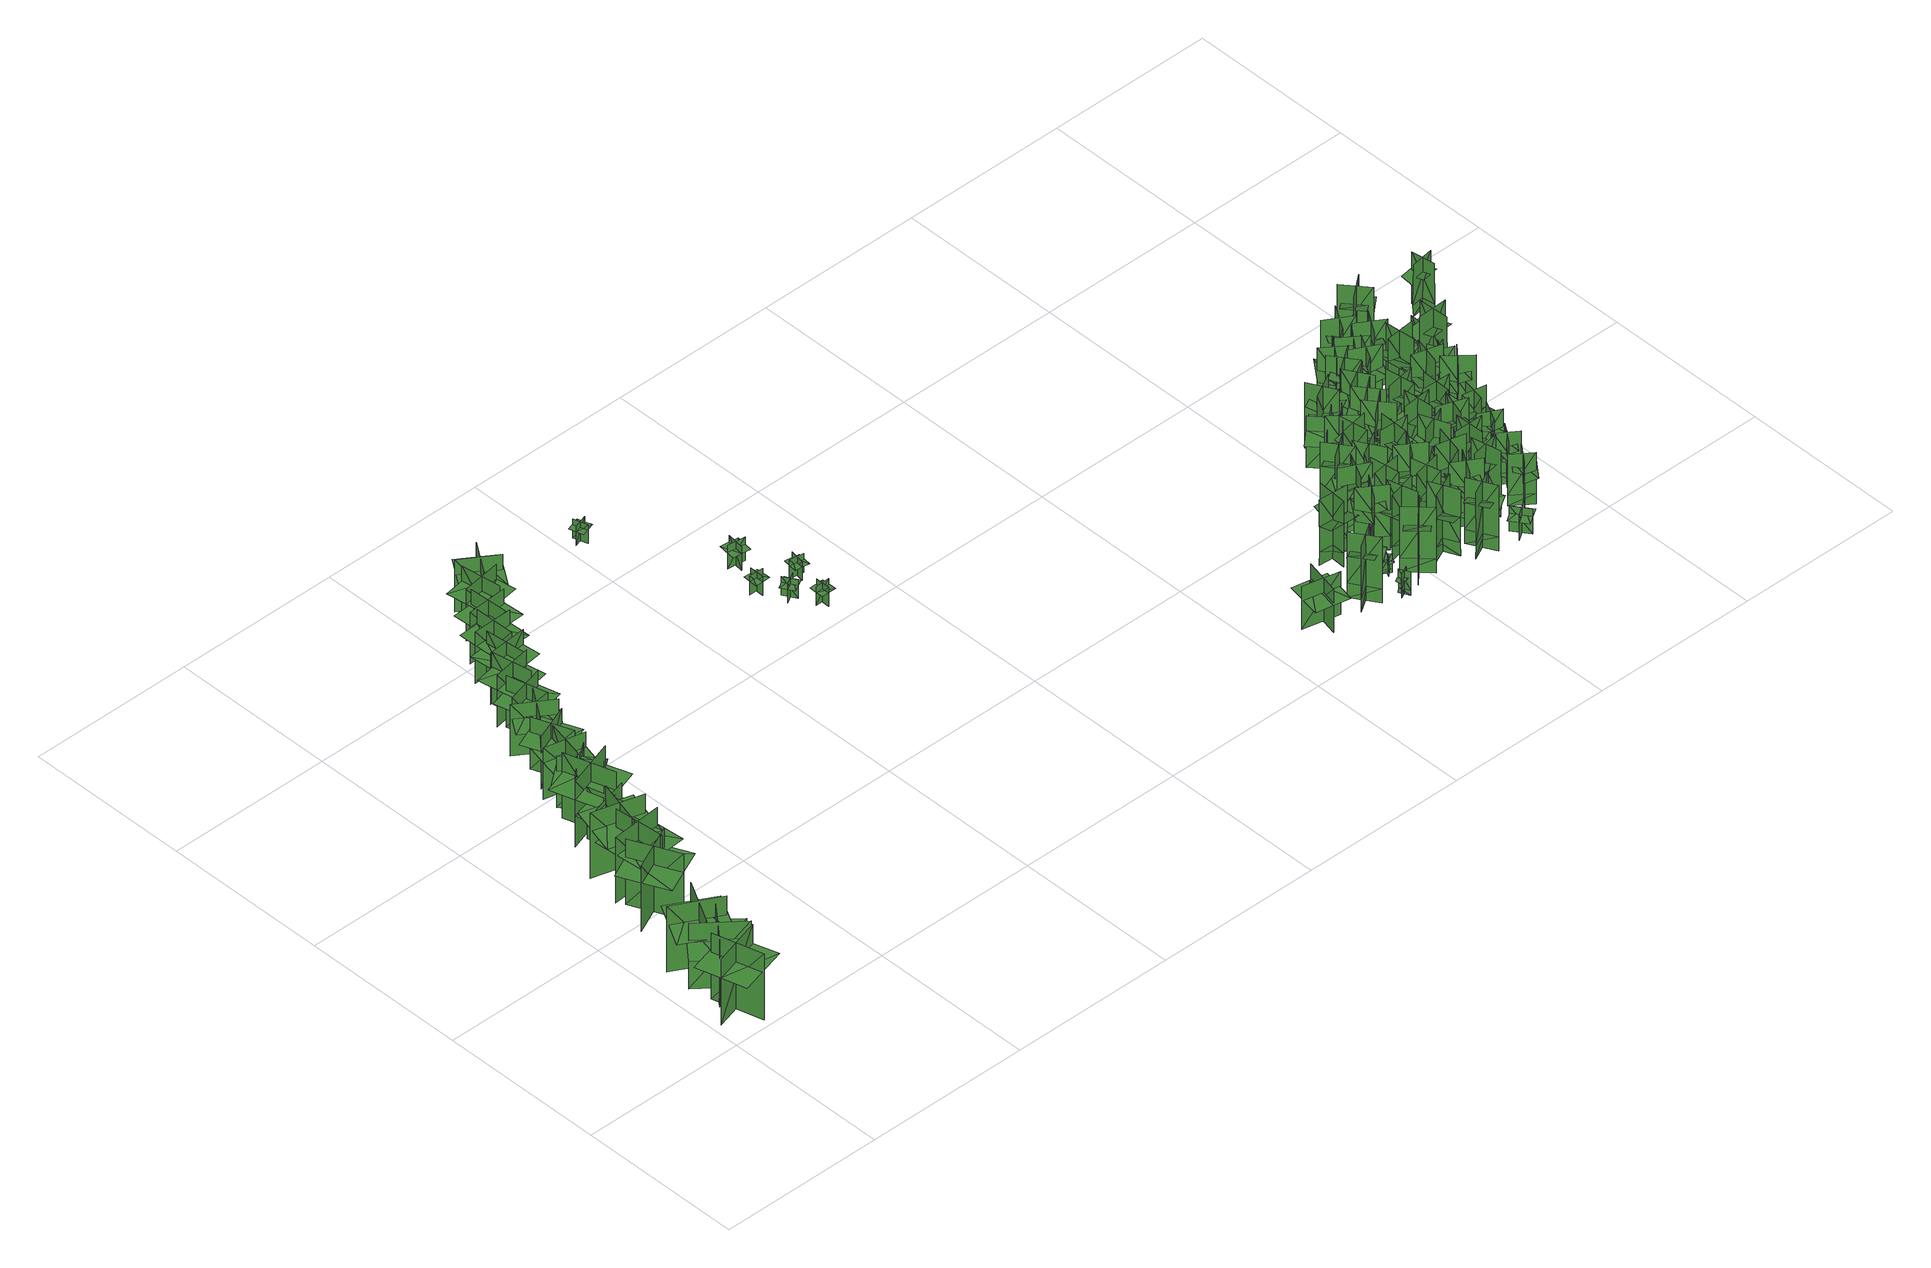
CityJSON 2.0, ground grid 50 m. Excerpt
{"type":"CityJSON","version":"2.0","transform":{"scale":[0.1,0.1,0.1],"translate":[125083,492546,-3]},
"CityObjects":{
"tree1":{"type":"SolitaryVegetationObject","geometry":[{"type":"MultiSurface","lod":"1","boundaries":[[[0,1,2]],[[0,2,3]],[[4,5,6]],[[4,6,7]],[[8,9,10]],[[8,10,11]],[[8,11,12]],[[8,12,13]]]}]},
"tree2":{"type":"SolitaryVegetationObject","geometry":[{"type":"MultiSurface","lod":"1","boundaries":[[[14,15,16]],[[14,16,17]],[[18,19,20]],[[18,20,21]],[[22,23,24]],[[22,24,25]],[[22,25,26]],[[22,26,27]]]}]},
"tree3":{"type":"SolitaryVegetationObject","geometry":[{"type":"MultiSurface","lod":"1","boundaries":[[[28,29,30]],[[28,30,31]],[[32,33,34]],[[32,34,35]],[[36,37,38]],[[36,38,39]],[[36,39,40]],[[36,40,41]]]}]},
"tree4":{"type":"SolitaryVegetationObject","geometry":[{"type":"MultiSurface","lod":"1","boundaries":[[[42,43,44]],[[42,44,45]],[[46,47,48]],[[46,48,49]],[[50,51,52]],[[50,52,53]],[[50,53,54]],[[50,54,55]]]}]},
"tree5":{"type":"SolitaryVegetationObject","geometry":[{"type":"MultiSurface","lod":"1","boundaries":[[[56,57,58]],[[56,58,59]],[[60,61,62]],[[60,62,63]],[[64,65,66]],[[64,66,67]],[[64,67,68]],[[64,68,69]]]}]},
"tree6":{"type":"SolitaryVegetationObject","geometry":[{"type":"MultiSurface","lod":"1","boundaries":[[[70,71,72]],[[70,72,73]],[[74,75,76]],[[74,76,77]],[[78,79,80]],[[78,80,81]],[[78,81,82]],[[78,82,83]]]}]},
"tree7":{"type":"SolitaryVegetationObject","geometry":[{"type":"MultiSurface","lod":"1","boundaries":[[[84,85,86]],[[84,86,87]],[[88,89,90]],[[88,90,91]],[[92,93,94]],[[92,94,95]],[[92,95,96]],[[92,96,97]]]}]},
"tree8":{"type":"SolitaryVegetationObject","geometry":[{"type":"MultiSurface","lod":"1","boundaries":[[[98,99,100]],[[98,100,101]],[[102,103,104]],[[102,104,105]],[[106,107,108]],[[106,108,109]],[[106,109,110]],[[106,110,111]]]}]},
"tree9":{"type":"SolitaryVegetationObject","geometry":[{"type":"MultiSurface","lod":"1","boundaries":[[[112,113,114]],[[112,114,115]],[[116,117,118]],[[116,118,119]],[[120,121,122]],[[120,122,123]],[[120,123,124]],[[120,124,125]]]}]},
"tree10":{"type":"SolitaryVegetationObject","geometry":[{"type":"MultiSurface","lod":"1","boundaries":[[[126,127,128]],[[126,128,129]],[[130,131,132]],[[130,132,133]],[[134,135,136]],[[134,136,137]],[[134,137,138]],[[134,138,139]]]}]},
"tree11":{"type":"SolitaryVegetationObject","geometry":[{"type":"MultiSurface","lod":"1","boundaries":[[[140,141,142]],[[140,142,143]],[[144,145,146]],[[144,146,147]],[[148,149,150]],[[148,150,151]],[[148,151,152]],[[148,152,153]]]}]},
"tree12":{"type":"SolitaryVegetationObject","geometry":[{"type":"MultiSurface","lod":"1","boundaries":[[[154,155,156]],[[154,156,157]],[[158,159,160]],[[158,160,161]],[[162,163,164]],[[162,164,165]],[[162,165,166]],[[162,166,167]]]}]},
"tree13":{"type":"SolitaryVegetationObject","geometry":[{"type":"MultiSurface","lod":"1","boundaries":[[[168,169,170]],[[168,170,171]],[[172,173,174]],[[172,174,175]],[[176,177,178]],[[176,178,179]],[[176,179,180]],[[176,180,181]]]}]},
"tree14":{"type":"SolitaryVegetationObject","geometry":[{"type":"MultiSurface","lod":"1","boundaries":[[[182,183,184]],[[182,184,185]],[[186,187,188]],[[186,188,189]],[[190,191,192]],[[190,192,193]],[[190,193,194]],[[190,194,195]]]}]},
"tree15":{"type":"SolitaryVegetationObject","geometry":[{"type":"MultiSurface","lod":"1","boundaries":[[[196,197,198]],[[196,198,199]],[[200,201,202]],[[200,202,203]],[[204,205,206]],[[204,206,207]],[[204,207,208]],[[204,208,209]]]}]},
"tree16":{"type":"SolitaryVegetationObject","geometry":[{"type":"MultiSurface","lod":"1","boundaries":[[[210,211,212]],[[210,212,213]],[[214,215,216]],[[214,216,217]],[[218,219,220]],[[218,220,221]],[[218,221,222]],[[218,222,223]]]}]},
"tree17":{"type":"SolitaryVegetationObject","geometry":[{"type":"MultiSurface","lod":"1","boundaries":[[[224,225,226]],[[224,226,227]],[[228,229,230]],[[228,230,231]],[[232,233,234]],[[232,234,235]],[[232,235,236]],[[232,236,237]]]}]},
"tree18":{"type":"SolitaryVegetationObject","geometry":[{"type":"MultiSurface","lod":"1","boundaries":[[[238,239,240]],[[238,240,241]],[[242,243,244]],[[242,244,245]],[[246,247,248]],[[246,248,249]],[[246,249,250]],[[246,250,251]]]}]},
"tree19":{"type":"SolitaryVegetationObject","geometry":[{"type":"MultiSurface","lod":"1","boundaries":[[[252,253,254]],[[252,254,255]],[[256,257,258]],[[256,258,259]],[[260,261,262]],[[260,262,263]],[[260,263,264]],[[260,264,265]]]}]},
"tree20":{"type":"SolitaryVegetationObject","geometry":[{"type":"MultiSurface","lod":"1","boundaries":[[[266,267,268]],[[266,268,269]],[[270,271,272]],[[270,272,273]],[[274,275,276]],[[274,276,277]],[[274,277,278]],[[274,278,279]]]}]},
"tree21":{"type":"SolitaryVegetationObject","geometry":[{"type":"MultiSurface","lod":"1","boundaries":[[[280,281,282]],[[280,282,283]],[[284,285,286]],[[284,286,287]],[[288,289,290]],[[288,290,291]],[[288,291,292]],[[288,292,293]]]}]},
"tree22":{"type":"SolitaryVegetationObject","geometry":[{"type":"MultiSurface","lod":"1","boundaries":[[[294,295,296]],[[294,296,297]],[[298,299,300]],[[298,300,301]],[[302,303,304]],[[302,304,305]],[[302,305,306]],[[302,306,307]]]}]},
"tree23":{"type":"SolitaryVegetationObject","geometry":[{"type":"MultiSurface","lod":"1","boundaries":[[[308,309,310]],[[308,310,311]],[[312,313,314]],[[312,314,315]],[[316,317,318]],[[316,318,319]],[[316,319,320]],[[316,320,321]]]}]},
"tree24":{"type":"SolitaryVegetationObject","geometry":[{"type":"MultiSurface","lod":"1","boundaries":[[[322,323,324]],[[322,324,325]],[[326,327,328]],[[326,328,329]],[[330,331,332]],[[330,332,333]],[[330,333,334]],[[330,334,335]]]}]},
"tree25":{"type":"SolitaryVegetationObject","geometry":[{"type":"MultiSurface","lod":"1","boundaries":[[[336,337,338]],[[336,338,339]],[[340,341,342]],[[340,342,343]],[[344,345,346]],[[344,346,347]],[[344,347,348]],[[344,348,349]]]}]},
"tree26":{"type":"SolitaryVegetationObject","geometry":[{"type":"MultiSurface","lod":"1","boundaries":[[[350,351,352]],[[350,352,353]],[[354,355,356]],[[354,356,357]],[[358,359,360]],[[358,360,361]],[[358,361,362]],[[358,362,363]]]}]},
"tree27":{"type":"SolitaryVegetationObject","geometry":[{"type":"MultiSurface","lod":"1","boundaries":[[[364,365,366]],[[364,366,367]],[[368,369,370]],[[368,370,371]],[[372,373,369]],[[372,369,368]],[[374,375,365]],[[374,365,364]],[[376,377,378]],[[376,378,379]],[[380,381,382]],[[380,382,383]]]}]},
"tree28":{"type":"SolitaryVegetationObject","geometry":[{"type":"MultiSurface","lod":"1","boundaries":[[[384,385,386]],[[384,386,387]],[[388,389,390]],[[388,390,391]],[[392,393,389]],[[392,389,388]],[[394,395,385]],[[394,385,384]],[[396,397,398]],[[396,398,399]],[[400,401,402]],[[400,402,403]]]}]},
"tree29":{"type":"SolitaryVegetationObject","geometry":[{"type":"MultiSurface","lod":"1","boundaries":[[[404,405,406]],[[404,406,407]],[[408,409,410]],[[408,410,411]],[[412,413,409]],[[412,409,408]],[[414,415,405]],[[414,405,404]],[[416,417,418]],[[416,418,419]],[[420,421,422]],[[420,422,423]]]}]},
"tree30":{"type":"SolitaryVegetationObject","geometry":[{"type":"MultiSurface","lod":"1","boundaries":[[[424,425,426]],[[424,426,427]],[[428,429,430]],[[428,430,431]],[[432,433,429]],[[432,429,428]],[[434,435,425]],[[434,425,424]],[[436,437,438]],[[436,438,439]],[[440,441,442]],[[440,442,443]]]}]},
"tree31":{"type":"SolitaryVegetationObject","geometry":[{"type":"MultiSurface","lod":"1","boundaries":[[[444,445,446]],[[444,446,447]],[[448,449,450]],[[448,450,451]],[[452,453,449]],[[452,449,448]],[[454,455,445]],[[454,445,444]],[[456,457,458]],[[456,458,459]],[[460,461,462]],[[460,462,463]]]}]},
"tree32":{"type":"SolitaryVegetationObject","geometry":[{"type":"MultiSurface","lod":"1","boundaries":[[[464,465,466]],[[464,466,467]],[[468,469,470]],[[468,470,471]],[[472,473,469]],[[472,469,468]],[[474,475,465]],[[474,465,464]],[[476,477,478]],[[476,478,479]],[[480,481,482]],[[480,482,483]]]}]},
"tree33":{"type":"SolitaryVegetationObject","geometry":[{"type":"MultiSurface","lod":"1","boundaries":[[[484,485,486]],[[484,486,487]],[[488,489,490]],[[488,490,491]],[[492,493,489]],[[492,489,488]],[[494,495,485]],[[494,485,484]],[[496,497,498]],[[496,498,499]],[[500,501,502]],[[500,502,503]]]}]},
"tree34":{"type":"SolitaryVegetationObject","geometry":[{"type":"MultiSurface","lod":"1","boundaries":[[[504,505,506]],[[504,506,507]],[[508,509,510]],[[508,510,511]],[[512,513,509]],[[512,509,508]],[[514,515,505]],[[514,505,504]],[[516,517,518]],[[516,518,519]],[[520,521,522]],[[520,522,523]]]}]},
"tree35":{"type":"SolitaryVegetationObject","geometry":[{"type":"MultiSurface","lod":"1","boundaries":[[[524,525,526]],[[524,526,527]],[[528,529,530]],[[528,530,531]],[[532,533,529]],[[532,529,528]],[[534,535,525]],[[534,525,524]],[[536,537,538]],[[536,538,539]],[[540,541,542]],[[540,542,543]]]}]},
"tree36":{"type":"SolitaryVegetationObject","geometry":[{"type":"MultiSurface","lod":"1","boundaries":[[[544,545,546]],[[544,546,547]],[[548,549,550]],[[548,550,551]],[[552,553,549]],[[552,549,548]],[[554,555,545]],[[554,545,544]],[[556,557,558]],[[556,558,559]],[[560,561,562]],[[560,562,563]]]}]},
"tree37":{"type":"SolitaryVegetationObject","geometry":[{"type":"MultiSurface","lod":"1","boundaries":[[[564,565,566]],[[564,566,567]],[[568,569,570]],[[568,570,571]],[[572,573,569]],[[572,569,568]],[[574,575,565]],[[574,565,564]],[[576,577,578]],[[576,578,579]],[[580,581,582]],[[580,582,583]]]}]},
"tree38":{"type":"SolitaryVegetationObject","geometry":[{"type":"MultiSurface","lod":"1","boundaries":[[[584,585,586]],[[584,586,587]],[[588,589,590]],[[588,590,591]],[[592,593,589]],[[592,589,588]],[[594,595,585]],[[594,585,584]],[[596,597,598]],[[596,598,599]],[[600,601,602]],[[600,602,603]]]}]},
"tree39":{"type":"SolitaryVegetationObject","geometry":[{"type":"MultiSurface","lod":"1","boundaries":[[[604,605,606]],[[604,606,607]],[[608,609,610]],[[608,610,611]],[[612,613,609]],[[612,609,608]],[[614,615,605]],[[614,605,604]],[[616,617,618]],[[616,618,619]],[[620,621,622]],[[620,622,623]]]}]},
"tree40":{"type":"SolitaryVegetationObject","geometry":[{"type":"MultiSurface","lod":"1","boundaries":[[[624,625,626]],[[624,626,627]],[[628,629,630]],[[628,630,631]],[[632,633,629]],[[632,629,628]],[[634,635,625]],[[634,625,624]],[[636,637,638]],[[636,638,639]],[[640,641,642]],[[640,642,643]]]}]},
"tree41":{"type":"SolitaryVegetationObject","geometry":[{"type":"MultiSurface","lod":"1","boundaries":[[[644,645,646]],[[644,646,647]],[[648,649,650]],[[648,650,651]],[[652,653,649]],[[652,649,648]],[[654,655,645]],[[654,645,644]],[[656,657,658]],[[656,658,659]],[[660,661,662]],[[660,662,663]]]}]},
"tree42":{"type":"SolitaryVegetationObject","geometry":[{"type":"MultiSurface","lod":"1","boundaries":[[[664,665,666]],[[664,666,667]],[[668,669,670]],[[668,670,671]],[[672,673,669]],[[672,669,668]],[[674,675,665]],[[674,665,664]],[[676,677,678]],[[676,678,679]],[[680,681,682]],[[680,682,683]]]}]},
"tree43":{"type":"SolitaryVegetationObject","geometry":[{"type":"MultiSurface","lod":"1","boundaries":[[[684,685,686]],[[684,686,687]],[[688,689,690]],[[688,690,691]],[[692,693,689]],[[692,689,688]],[[694,695,685]],[[694,685,684]],[[696,697,698]],[[696,698,699]],[[700,701,702]],[[700,702,703]]]}]},
"tree44":{"type":"SolitaryVegetationObject","geometry":[{"type":"MultiSurface","lod":"1","boundaries":[[[704,705,706]],[[704,706,707]],[[708,709,710]],[[708,710,711]],[[712,713,709]],[[712,709,708]],[[714,715,705]],[[714,705,704]],[[716,717,718]],[[716,718,719]],[[720,721,722]],[[720,722,723]]]}]},
"tree45":{"type":"SolitaryVegetationObject","geometry":[{"type":"MultiSurface","lod":"1","boundaries":[[[724,725,726]],[[724,726,727]],[[728,729,730]],[[728,730,731]],[[732,733,734]],[[732,734,735]],[[732,735,736]],[[732,736,737]]]}]},
"tree46":{"type":"SolitaryVegetationObject","geometry":[{"type":"MultiSurface","lod":"1","boundaries":[[[738,739,740]],[[738,740,741]],[[742,743,744]],[[742,744,745]],[[746,747,743]],[[746,743,742]],[[748,749,739]],[[748,739,738]],[[750,751,752]],[[750,752,753]],[[754,755,756]],[[754,756,757]]]}]},
"tree47":{"type":"SolitaryVegetationObject","geometry":[{"type":"MultiSurface","lod":"1","boundaries":[[[758,759,760]],[[758,760,761]],[[762,763,764]],[[762,764,765]],[[766,767,763]],[[766,763,762]],[[768,769,759]],[[768,759,758]],[[770,771,772]],[[770,772,773]],[[774,775,776]],[[774,776,777]]]}]},
"tree48":{"type":"SolitaryVegetationObject","geometry":[{"type":"MultiSurface","lod":"1","boundaries":[[[778,779,780]],[[778,780,781]],[[782,783,784]],[[782,784,785]],[[786,787,788]],[[786,788,789]],[[786,789,790]],[[786,790,791]]]}]},
"tree49":{"type":"SolitaryVegetationObject","geometry":[{"type":"MultiSurface","lod":"1","boundaries":[[[792,793,794]],[[792,794,795]],[[796,797,798]],[[796,798,799]],[[800,801,797]],[[800,797,796]],[[802,803,793]],[[802,793,792]],[[804,805,806]],[[804,806,807]],[[808,809,810]],[[808,810,811]]]}]},
"tree50":{"type":"SolitaryVegetationObject","geometry":[{"type":"MultiSurface","lod":"1","boundaries":[[[812,813,814]],[[812,814,815]],[[816,817,818]],[[816,818,819]],[[820,821,817]],[[820,817,816]],[[822,823,813]],[[822,813,812]],[[824,825,826]],[[824,826,827]],[[828,829,830]],[[828,830,831]]]}]},
"tree51":{"type":"SolitaryVegetationObject","geometry":[{"type":"MultiSurface","lod":"1","boundaries":[[[832,833,834]],[[832,834,835]],[[836,837,838]],[[836,838,839]],[[840,841,837]],[[840,837,836]],[[842,843,833]],[[842,833,832]],[[844,845,846]],[[844,846,847]],[[848,849,850]],[[848,850,851]]]}]},
"tree52":{"type":"SolitaryVegetationObject","geometry":[{"type":"MultiSurface","lod":"1","boundaries":[[[852,853,854]],[[852,854,855]],[[856,857,858]],[[856,858,859]],[[860,861,857]],[[860,857,856]],[[862,863,853]],[[862,853,852]],[[864,865,866]],[[864,866,867]],[[868,869,870]],[[868,870,871]]]}]},
"tree53":{"type":"SolitaryVegetationObject","geometry":[{"type":"MultiSurface","lod":"1","boundaries":[[[872,873,874]],[[872,874,875]],[[876,877,878]],[[876,878,879]],[[880,881,877]],[[880,877,876]],[[882,883,873]],[[882,873,872]],[[884,885,886]],[[884,886,887]],[[888,889,890]],[[888,890,891]]]}]},
"tree54":{"type":"SolitaryVegetationObject","geometry":[{"type":"MultiSurface","lod":"1","boundaries":[[[892,893,894]],[[892,894,895]],[[896,897,898]],[[896,898,899]],[[900,901,897]],[[900,897,896]],[[902,903,893]],[[902,893,892]],[[904,905,906]],[[904,906,907]],[[908,909,910]],[[908,910,911]]]}]},
"tree55":{"type":"SolitaryVegetationObject","geometry":[{"type":"MultiSurface","lod":"1","boundaries":[[[912,913,914]],[[912,914,915]],[[916,917,918]],[[916,918,919]],[[920,921,917]],[[920,917,916]],[[922,923,913]],[[922,913,912]],[[924,925,926]],[[924,926,927]],[[928,929,930]],[[928,930,931]]]}]},
"tree56":{"type":"SolitaryVegetationObject","geometry":[{"type":"MultiSurface","lod":"1","boundaries":[[[932,933,934]],[[932,934,935]],[[936,937,938]],[[936,938,939]],[[940,941,937]],[[940,937,936]],[[942,943,933]],[[942,933,932]],[[944,945,946]],[[944,946,947]],[[948,949,950]],[[948,950,951]]]}]},
"tree57":{"type":"SolitaryVegetationObject","geometry":[{"type":"MultiSurface","lod":"1","boundaries":[[[952,953,954]],[[952,954,955]],[[956,957,958]],[[956,958,959]],[[960,961,957]],[[960,957,956]],[[962,963,953]],[[962,953,952]],[[964,965,966]],[[964,966,967]],[[968,969,970]],[[968,970,971]]]}]},
"tree58":{"type":"SolitaryVegetationObject","geometry":[{"type":"MultiSurface","lod":"1","boundaries":[[[972,973,974]],[[972,974,975]],[[976,977,978]],[[976,978,979]],[[980,981,982]],[[980,982,983]],[[980,983,984]],[[980,984,985]]]}]},
"tree59":{"type":"SolitaryVegetationObject","geometry":[{"type":"MultiSurface","lod":"1","boundaries":[[[986,987,988]],[[986,988,989]],[[990,991,992]],[[990,992,993]],[[994,995,991]],[[994,991,990]],[[996,997,987]],[[996,987,986]],[[998,999,1000]],[[998,1000,1001]],[[1002,1003,1004]],[[1002,1004,1005]]]}]},
"tree60":{"type":"SolitaryVegetationObject","geometry":[{"type":"MultiSurface","lod":"1","boundaries":[[[1006,1007,1008]],[[1006,1008,1009]],[[1010,1011,1012]],[[1010,1012,1013]],[[1014,1015,1011]],[[1014,1011,1010]],[[1016,1017,1007]],[[1016,1007,1006]],[[1018,1019,1020]],[[1018,1020,1021]],[[1022,1023,1024]],[[1022,1024,1025]]]}]},
"tree61":{"type":"SolitaryVegetationObject","geometry":[{"type":"MultiSurface","lod":"1","boundaries":[[[1026,1027,1028]],[[1026,1028,1029]],[[1030,1031,1032]],[[1030,1032,1033]],[[1034,1035,1031]],[[1034,1031,1030]],[[1036,1037,1027]],[[1036,1027,1026]],[[1038,1039,1040]],[[1038,1040,1041]],[[1042,1043,1044]],[[1042,1044,1045]]]}]},
"tree62":{"type":"SolitaryVegetationObject","geometry":[{"type":"MultiSurface","lod":"1","boundaries":[[[1046,1047,1048]],[[1046,1048,1049]],[[1050,1051,1052]],[[1050,1052,1053]],[[1054,1055,1051]],[[1054,1051,1050]],[[1056,1057,1047]],[[1056,1047,1046]],[[1058,1059,1060]],[[1058,1060,1061]],[[1062,1063,1064]],[[1062,1064,1065]]]}]},
"tree63":{"type":"SolitaryVegetationObject","geometry":[{"type":"MultiSurface","lod":"1","boundaries":[[[1066,1067,1068]],[[1066,1068,1069]],[[1070,1071,1072]],[[1070,1072,1073]],[[1074,1075,1071]],[[1074,1071,1070]],[[1076,1077,1067]],[[1076,1067,1066]],[[1078,1079,1080]],[[1078,1080,1081]],[[1082,1083,1084]],[[1082,1084,1085]]]}]},
"tree64":{"type":"SolitaryVegetationObject","geometry":[{"type":"MultiSurface","lod":"1","boundaries":[[[1086,1087,1088]],[[1086,1088,1089]],[[1090,1091,1092]],[[1090,1092,1093]],[[1094,1095,1091]],[[1094,1091,1090]],[[1096,1097,1087]],[[1096,1087,1086]],[[1098,1099,1100]],[[1098,1100,1101]],[[1102,1103,1104]],[[1102,1104,1105]]]}]},
"tree65":{"type":"SolitaryVegetationObject","geometry":[{"type":"MultiSurface","lod":"1","boundaries":[[[1106,1107,1108]],[[1106,1108,1109]],[[1110,1111,1112]],[[1110,1112,1113]],[[1114,1115,1111]],[[1114,1111,1110]],[[1116,1117,1107]],[[1116,1107,1106]],[[1118,1119,1120]],[[1118,1120,1121]],[[1122,1123,1124]],[[1122,1124,1125]]]}]},
"tree66":{"type":"SolitaryVegetationObject","geometry":[{"type":"MultiSurface","lod":"1","boundaries":[[[1126,1127,1128]],[[1126,1128,1129]],[[1130,1131,1132]],[[1130,1132,1133]],[[1134,1135,1136]],[[1134,1136,1137]],[[1134,1137,1138]],[[1134,1138,1139]]]}]},
"tree67":{"type":"SolitaryVegetationObject","geometry":[{"type":"MultiSurface","lod":"1","boundaries":[[[1140,1141,1142]],[[1140,1142,1143]],[[1144,1145,1146]],[[1144,1146,1147]],[[1148,1149,1145]],[[1148,1145,1144]],[[1150,1151,1141]],[[1150,1141,1140]],[[1152,1153,1154]],[[1152,1154,1155]],[[1156,1157,1158]],[[1156,1158,1159]]]}]},
"tree68":{"type":"SolitaryVegetationObject","geometry":[{"type":"MultiSurface","lod":"1","boundaries":[[[1160,1161,1162]],[[1160,1162,1163]],[[1164,1165,1166]],[[1164,1166,1167]],[[1168,1169,1165]],[[1168,1165,1164]],[[1170,1171,1161]],[[1170,1161,1160]],[[1172,1173,1174]],[[1172,1174,1175]],[[1176,1177,1178]],[[1176,1178,1179]]]}]},
"tree69":{"type":"SolitaryVegetationObject","geometry":[{"type":"MultiSurface","lod":"1","boundaries":[[[1180,1181,1182]],[[1180,1182,1183]],[[1184,1185,1186]],[[1184,1186,1187]],[[1188,1189,1190]],[[1188,1190,1191]],[[1188,1191,1192]],[[1188,1192,1193]]]}]},
"tree70":{"type":"SolitaryVegetationObject","geometry":[{"type":"MultiSurface","lod":"1","boundaries":[[[1194,1195,1196]],[[1194,1196,1197]],[[1198,1199,1200]],[[1198,1200,1201]],[[1202,1203,1199]],[[1202,1199,1198]],[[1204,1205,1195]],[[1204,1195,1194]],[[1206,1207,1208]],[[1206,1208,1209]],[[1210,1211,1212]],[[1210,1212,1213]]]}]},
"tree71":{"type":"SolitaryVegetationObject","geometry":[{"type":"MultiSurface","lod":"1","boundaries":[[[1214,1215,1216]],[[1214,1216,1217]],[[1218,1219,1220]],[[1218,1220,1221]],[[1222,1223,1219]],[[1222,1219,1218]],[[1224,1225,1215]],[[1224,1215,1214]],[[1226,1227,1228]],[[1226,1228,1229]],[[1230,1231,1232]],[[1230,1232,1233]]]}]},
"tree72":{"type":"SolitaryVegetationObject","geometry":[{"type":"MultiSurface","lod":"1","boundaries":[[[1234,1235,1236]],[[1234,1236,1237]],[[1238,1239,1240]],[[1238,1240,1241]],[[1242,1243,1239]],[[1242,1239,1238]],[[1244,1245,1235]],[[1244,1235,1234]],[[1246,1247,1248]],[[1246,1248,1249]],[[1250,1251,1252]],[[1250,1252,1253]]]}]},
"tree73":{"type":"SolitaryVegetationObject","geometry":[{"type":"MultiSurface","lod":"1","boundaries":[[[1254,1255,1256]],[[1254,1256,1257]],[[1258,1259,1260]],[[1258,1260,1261]],[[1262,1263,1259]],[[1262,1259,1258]],[[1264,1265,1255]],[[1264,1255,1254]],[[1266,1267,1268]],[[1266,1268,1269]],[[1270,1271,1272]],[[1270,1272,1273]]]}]},
"tree74":{"type":"SolitaryVegetationObject","geometry":[{"type":"MultiSurface","lod":"1","boundaries":[[[1274,1275,1276]],[[1274,1276,1277]],[[1278,1279,1280]],[[1278,1280,1281]],[[1282,1283,1279]],[[1282,1279,1278]],[[1284,1285,1275]],[[1284,1275,1274]],[[1286,1287,1288]],[[1286,1288,1289]],[[1290,1291,1292]],[[1290,1292,1293]]]}]},
"tree75":{"type":"SolitaryVegetationObject","geometry":[{"type":"MultiSurface","lod":"1","boundaries":[[[1294,1295,1296]],[[1294,1296,1297]],[[1298,1299,1300]],[[1298,1300,1301]],[[1302,1303,1299]],[[1302,1299,1298]],[[1304,1305,1295]],[[1304,1295,1294]],[[1306,1307,1308]],[[1306,1308,1309]],[[1310,1311,1312]],[[1310,1312,1313]]]}]},
"tree76":{"type":"SolitaryVegetationObject","geometry":[{"type":"MultiSurface","lod":"1","boundaries":[[[1314,1315,1316]],[[1314,1316,1317]],[[1318,1319,1320]],[[1318,1320,1321]],[[1322,1323,1324]],[[1322,1324,1325]],[[1322,1325,1326]],[[1322,1326,1327]]]}]},
"tree77":{"type":"SolitaryVegetationObject","geometry":[{"type":"MultiSurface","lod":"1","boundaries":[[[1328,1329,1330]],[[1328,1330,1331]],[[1332,1333,1334]],[[1332,1334,1335]],[[1336,1337,1333]],[[1336,1333,1332]],[[1338,1339,1329]],[[1338,1329,1328]],[[1340,1341,1342]],[[1340,1342,1343]],[[1344,1345,1346]],[[1344,1346,1347]]]}]},
"tree78":{"type":"SolitaryVegetationObject","geometry":[{"type":"MultiSurface","lod":"1","boundaries":[[[1348,1349,1350]],[[1348,1350,1351]],[[1352,1353,1354]],[[1352,1354,1355]],[[1356,1357,1353]],[[1356,1353,1352]],[[1358,1359,1349]],[[1358,1349,1348]],[[1360,1361,1362]],[[1360,1362,1363]],[[1364,1365,1366]],[[1364,1366,1367]]]}]},
"tree79":{"type":"SolitaryVegetationObject","geometry":[{"type":"MultiSurface","lod":"1","boundaries":[[[1368,1369,1370]],[[1368,1370,1371]],[[1372,1373,1374]],[[1372,1374,1375]],[[1376,1377,1378]],[[1376,1378,1379]],[[1376,1379,1380]],[[1376,1380,1381]]]}]},
"tree80":{"type":"SolitaryVegetationObject","geometry":[{"type":"MultiSurface","lod":"1","boundaries":[[[1382,1383,1384]],[[1382,1384,1385]],[[1386,1387,1388]],[[1386,1388,1389]],[[1390,1391,1392]],[[1390,1392,1393]],[[1390,1393,1394]],[[1390,1394,1395]]]}]},
"tree81":{"type":"SolitaryVegetationObject","geometry":[{"type":"MultiSurface","lod":"1","boundaries":[[[1396,1397,1398]],[[1396,1398,1399]],[[1400,1401,1402]],[[1400,1402,1403]],[[1404,1405,1401]],[[1404,1401,1400]],[[1406,1407,1397]],[[1406,1397,1396]],[[1408,1409,1410]],[[1408,1410,1411]],[[1412,1413,1414]],[[1412,1414,1415]]]}]},
"tree82":{"type":"SolitaryVegetationObject","geometry":[{"type":"MultiSurface","lod":"1","boundaries":[[[1416,1417,1418]],[[1416,1418,1419]],[[1420,1421,1422]],[[1420,1422,1423]],[[1424,1425,1421]],[[1424,1421,1420]],[[1426,1427,1417]],[[1426,1417,1416]],[[1428,1429,1430]],[[1428,1430,1431]],[[1432,1433,1434]],[[1432,1434,1435]]]}]},
"tree83":{"type":"SolitaryVegetationObject","geometry":[{"type":"MultiSurface","lod":"1","boundaries":[[[1436,1437,1438]],[[1436,1438,1439]],[[1440,1441,1442]],[[1440,1442,1443]],[[1444,1445,1446]],[[1444,1446,1447]],[[1444,1447,1448]],[[1444,1448,1449]]]}]},
"tree84":{"type":"SolitaryVegetationObject","geometry":[{"type":"MultiSurface","lod":"1","boundaries":[[[1450,1451,1452]],[[1450,1452,1453]],[[1454,1455,1456]],[[1454,1456,1457]],[[1458,1459,1460]],[[1458,1460,1461]],[[1458,1461,1462]],[[1458,1462,1463]]]}]},
"tree85":{"type":"SolitaryVegetationObject","geometry":[{"type":"MultiSurface","lod":"1","boundaries":[[[1464,1465,1466]],[[1464,1466,1467]],[[1468,1469,1470]],[[1468,1470,1471]],[[1472,1473,1469]],[[1472,1469,1468]],[[1474,1475,1465]],[[1474,1465,1464]],[[1476,1477,1478]],[[1476,1478,1479]],[[1480,1481,1482]],[[1480,1482,1483]]]}]}
},
"vertices":[
[74,169,12],[115,20,12],[115,20,228],[74,169,228],[23,79,12],[172,121,12],[172,121,228],[23,79,228],[23,79,167],[43,5,167],[193,46,167],[172,121,167],[151,195,167],[2,154,167],
[63,238,8],[182,138,8],[182,138,223],[63,238,223],[71,135,8],[170,254,8],[170,254,223],[71,135,223],[71,135,163],[131,85,163],[230,204,163],[170,254,163],[111,303,163],[12,184,163],
[199,244,14],[63,318,14],[63,318,230],[199,244,230],[170,343,14],[96,207,14],[96,207,230],[170,343,230],[170,343,169],[103,380,169],[28,244,169],[96,207,169],[164,170,169],[238,306,169],
[267,541,12],[126,477,12],[126,477,227],[267,541,227],[170,578,12],[235,437,12],[235,437,227],[170,578,227],[170,578,167],[100,545,167],[165,405,167],[235,437,167],[305,469,167],[241,610,167],
[308,610,13],[154,598,13],[154,598,229],[308,610,229],[230,677,13],[243,523,13],[243,523,229],[230,677,229],[230,677,168],[153,671,168],[165,517,168],[243,523,168],[320,529,168],[307,684,168],
[321,667,15],[172,709,15],[172,709,230],[321,667,230],[271,757,15],[229,608,15],[229,608,230],[271,757,230],[271,757,170],[196,778,170],[154,629,170],[229,608,170],[303,587,170],[345,736,170],
[304,708,13],[273,826,13],[273,826,183],[304,708,183],[345,778,13],[228,747,13],[228,747,183],[345,778,183],[345,778,135],[330,837,135],[212,806,135],[228,747,135],[243,688,135],[361,719,135],
[328,779,14],[281,926,14],[281,926,229],[328,779,229],[376,870,14],[228,823,14],[228,823,229],[376,870,229],[376,870,169],[352,944,169],[205,896,169],[228,823,169],[252,749,169],[400,796,169],
[297,962,16],[371,865,16],[371,865,185],[297,962,185],[285,882,16],[382,955,16],[382,955,185],[285,882,185],[285,882,138],[322,833,138],[419,907,138],[382,955,138],[345,1004,138],[248,930,138],
[344,938,16],[371,1057,16],[371,1057,185],[344,938,185],[413,980,16],[294,1008,16],[294,1008,185],[413,980,185],[413,980,137],[427,1040,137],[308,1067,137],[294,1008,137],[281,949,137],[399,921,137],
[348,1112,20],[393,999,20],[393,999,190],[348,1112,190],[315,1038,20],[428,1083,20],[428,1083,190],[315,1038,190],[315,1038,142],[338,982,142],[451,1027,142],[428,1083,142],[406,1140,142],[293,1094,142],
[453,1120,13],[352,1189,13],[352,1189,182],[453,1120,182],[438,1200,13],[370,1099,13],[370,1099,182],[438,1200,182],[438,1200,134],[388,1234,134],[320,1134,134],[370,1099,134],[420,1065,134],[489,1166,134],
[487,1231,16],[370,1200,16],[370,1200,185],[487,1231,185],[418,1273,16],[449,1155,16],[449,1155,185],[418,1273,185],[418,1273,137],[359,1257,137],[390,1139,137],[449,1155,137],[507,1170,137],[477,1288,137],
[475,1243,16],[454,1363,16],[454,1363,186],[475,1243,186],[522,1309,16],[402,1288,16],[402,1288,186],[522,1309,186],[522,1309,138],[512,1369,138],[392,1348,138],[402,1288,138],[412,1228,138],[532,1249,138],
[455,1367,10],[576,1377,10],[576,1377,179],[455,1367,179],[517,1314,10],[506,1435,10],[506,1435,179],[517,1314,179],[517,1314,132],[578,1320,132],[567,1441,132],[506,1435,132],[446,1430,132],[456,1309,132],
[597,1448,17],[476,1446,17],[476,1446,186],[597,1448,186],[539,1505,17],[542,1383,17],[542,1383,186],[539,1505,186],[539,1505,139],[478,1503,139],[481,1382,139],[542,1383,139],[603,1385,139],[600,1506,139],
[641,1517,16],[519,1510,16],[519,1510,186],[641,1517,186],[581,1571,16],[587,1450,16],[587,1450,186],[581,1571,186],[581,1571,138],[520,1568,138],[526,1447,138],[587,1450,138],[648,1453,138],[642,1574,138],
[643,1533,17],[626,1653,17],[626,1653,186],[643,1533,186],[692,1598,17],[572,1580,17],[572,1580,186],[692,1598,186],[692,1598,139],[683,1658,139],[563,1640,139],[572,1580,139],[580,1520,139],[701,1537,139],
[731,1615,15],[630,1683,15],[630,1683,185],[731,1615,185],[716,1695,15],[648,1594,15],[648,1594,185],[716,1695,185],[716,1695,137],[666,1729,137],[597,1628,137],[648,1594,137],[698,1560,137],[766,1660,137],
[1033,1679,22],[1046,1637,22],[1046,1637,84],[1033,1679,84],[1019,1653,22],[1061,1666,22],[1061,1666,84],[1019,1653,84],[1019,1653,67],[1026,1632,67],[1068,1645,67],[1061,1666,67],[1055,1687,67],[1013,1674,67],
[1249,1219,19],[1204,1220,19],[1204,1220,81],[1249,1219,81],[1228,1240,19],[1227,1196,19],[1227,1196,81],[1228,1240,81],[1228,1240,64],[1206,1241,64],[1205,1196,64],[1227,1196,64],[1250,1196,64],[1250,1240,64],
[1284,1127,18],[1262,1166,18],[1262,1166,80],[1284,1127,80],[1292,1156,18],[1253,1134,18],[1253,1134,80],[1292,1156,80],[1292,1156,62],[1281,1175,62],[1242,1153,62],[1253,1134,62],[1264,1115,62],[1303,1137,62],
[1317,1096,20],[1317,1052,20],[1317,1052,82],[1317,1096,82],[1296,1075,20],[1340,1076,20],[1340,1076,82],[1296,1075,82],[1296,1075,64],[1296,1053,64],[1341,1053,64],[1340,1076,64],[1340,1098,64],[1296,1097,64],
[1231,1328,22],[1286,1321,22],[1286,1321,99],[1231,1328,99],[1253,1299,22],[1260,1353,22],[1260,1353,99],[1253,1299,99],[1253,1299,77],[1280,1295,77],[1288,1350,77],[1260,1353,77],[1233,1357,77],[1226,1302,77],
[1360,1188,21],[1316,1195,21],[1316,1195,83],[1360,1188,83],[1343,1212,21],[1336,1168,21],[1336,1168,83],[1343,1212,83],[1343,1212,65],[1321,1215,65],[1314,1171,65],[1336,1168,65],[1358,1165,65],[1364,1208,65],
[2188,225,18],[2163,115,18],[2163,115,159],[2188,225,159],[2112,177,18],[2222,153,18],[2222,153,159],[2112,177,159],[2178,220,113],[2127,231,113],[2105,120,113],[2156,109,113],[2207,99,113],[2230,210,113],
[2277,187,67],[2326,111,67],[2325,110,237],[2276,186,237],[2262,120,67],[2338,169,67],[2338,170,237],[2262,121,237],[2262,121,22],[2338,170,22],[2276,186,22],[2325,110,22],[2276,187,150],[2326,110,150],[2364,136,166],[2315,212,166],[2319,121,176],[2281,178,176],[2253,159,186],[2290,102,186],
[2373,90,38],[2402,105,38],[2402,104,99],[2373,90,99],[2396,83,38],[2382,111,38],[2381,111,99],[2396,82,99],[2396,82,22],[2381,111,22],[2373,90,22],[2402,104,22],[2373,90,67],[2402,105,67],[2395,119,73],[2366,105,73],[2398,103,77],[2376,92,77],[2382,81,80],[2404,92,80],
[2399,315,68],[2309,320,68],[2309,322,238],[2399,316,238],[2354,366,68],[2349,276,68],[2349,276,238],[2355,366,238],[2355,366,23],[2349,276,23],[2399,316,23],[2309,322,23],[2399,316,151],[2309,321,151],[2306,275,167],[2397,269,167],[2321,320,178],[2389,317,178],[2391,351,187],[2323,355,187],
[2419,196,35],[2408,173,35],[2407,173,84],[2419,196,84],[2401,190,35],[2424,178,35],[2424,178,84],[2401,190,84],[2401,190,22],[2424,178,22],[2419,196,22],[2407,173,22],[2419,196,59],[2408,173,59],[2419,167,64],[2431,190,64],[2409,176,67],[2418,193,67],[2409,198,69],[2400,180,69],
[2412,233,67],[2464,307,67],[2465,306,237],[2413,232,237],[2479,244,67],[2406,297,67],[2405,296,237],[2479,244,237],[2479,244,22],[2405,296,22],[2413,232,22],[2465,306,22],[2413,233,150],[2465,307,150],[2427,333,167],[2375,260,167],[2458,296,177],[2419,241,177],[2447,221,186],[2486,277,186],
[2440,168,66],[2503,103,66],[2502,102,236],[2439,167,236],[2438,100,66],[2503,163,66],[2503,164,236],[2438,100,236],[2438,100,21],[2503,164,21],[2439,167,21],[2502,102,21],[2439,168,149],[2502,103,149],[2535,135,165],[2472,200,165],[2494,112,176],[2446,160,176],[2421,136,185],[2469,87,185],
[2506,174,66],[2484,262,66],[2485,263,237],[2508,175,237],[2542,233,67],[2454,211,67],[2454,210,237],[2542,232,237],[2542,232,21],[2454,210,21],[2508,175,21],[2485,263,21],[2507,175,149],[2485,262,149],[2440,251,166],[2463,163,166],[2488,250,176],[2505,185,176],[2539,193,186],[2521,259,186],
[2424,379,68],[2505,337,68],[2504,336,238],[2424,378,238],[2445,314,68],[2486,394,68],[2486,394,238],[2444,314,238],[2444,314,23],[2486,394,23],[2424,378,23],[2504,336,23],[2424,378,151],[2504,337,151],[2526,378,167],[2445,419,167],[2493,342,178],[2433,373,178],[2417,342,187],[2478,312,187],
[2590,108,65],[2552,190,65],[2554,191,236],[2592,108,236],[2614,172,66],[2532,134,66],[2532,133,236],[2615,171,236],[2615,171,20],[2532,133,20],[2592,108,20],[2554,191,20],[2591,108,148],[2553,190,148],[2511,171,165],[2549,89,165],[2559,179,175],[2587,117,175],[2618,132,185],[2590,194,185],
[2569,311,67],[2479,298,67],[2479,300,237],[2568,312,237],[2514,352,67],[2527,263,67],[2527,263,237],[2515,352,237],[2515,352,22],[2527,263,22],[2568,312,22],[2479,300,22],[2568,312,150],[2479,299,150],[2485,253,166],[2575,266,166],[2491,301,177],[2558,311,177],[2553,345,186],[2486,335,186],
[2465,482,68],[2517,408,68],[2516,407,238],[2464,481,238],[2453,415,68],[2527,467,68],[2527,467,238],[2452,415,238],[2452,415,23],[2527,467,23],[2464,481,23],[2516,407,23],[2465,482,151],[2516,407,151],[2554,434,167],[2502,508,167],[2509,417,178],[2470,473,178],[2442,453,187],[2481,398,187],
[2570,351,67],[2524,429,67],[2526,430,237],[2571,352,237],[2588,417,67],[2509,372,67],[2510,371,237],[2588,417,237],[2588,417,22],[2510,371,22],[2571,352,22],[2526,430,22],[2571,352,150],[2525,430,150],[2485,407,167],[2531,328,167],[2531,419,177],[2566,361,177],[2596,378,186],[2561,437,186],
[2644,247,66],[2555,226,66],[2555,228,236],[2643,248,236],[2586,283,66],[2606,195,66],[2607,195,236],[2587,283,236],[2587,283,21],[2607,195,21],[2643,248,21],[2555,228,21],[2644,247,149],[2555,227,149],[2566,182,165],[2654,202,165],[2567,230,176],[2633,246,176],[2626,279,185],[2559,263,185],
[2634,138,64],[2675,58,64],[2674,57,235],[2633,137,235],[2613,73,65],[2693,115,65],[2693,115,235],[2612,74,235],[2612,74,19],[2693,115,19],[2633,137,19],[2674,57,19],[2633,138,147],[2675,57,147],[2716,78,164],[2674,159,164],[2669,68,174],[2637,128,174],[2607,112,184],[2638,52,184],
[2660,295,66],[2586,347,66],[2587,348,236],[2661,296,236],[2649,362,66],[2597,288,66],[2597,288,236],[2649,362,236],[2649,362,21],[2597,288,21],[2661,296,21],[2587,348,21],[2661,296,149],[2587,348,149],[2560,310,166],[2634,258,166],[2597,341,176],[2653,302,176],[2672,330,185],[2616,369,185],
[2608,485,67],[2540,545,67],[2541,546,238],[2609,486,238],[2604,553,68],[2545,485,68],[2545,485,238],[2605,553,238],[2605,553,22],[2545,485,22],[2609,486,22],[2541,546,22],[2609,485,150],[2541,545,150],[2511,511,167],[2579,451,167],[2550,537,177],[2602,493,177],[2624,519,187],[2573,563,187],
[2621,484,67],[2531,469,67],[2531,471,237],[2620,486,237],[2565,524,67],[2580,435,67],[2581,435,237],[2566,524,237],[2566,524,22],[2581,435,22],[2620,486,22],[2531,471,22],[2620,485,150],[2531,470,150],[2538,425,167],[2628,439,167],[2543,472,177],[2610,484,177],[2604,518,186],[2537,506,186],
[2654,142,65],[2702,219,65],[2703,219,235],[2655,141,235],[2721,158,65],[2644,205,65],[2643,205,235],[2720,157,235],[2720,157,20],[2643,205,20],[2655,141,20],[2703,219,20],[2655,142,148],[2702,219,148],[2663,243,164],[2615,166,164],[2696,208,175],[2660,150,175],[2690,132,184],[2725,190,184],
[2628,613,19],[2536,533,19],[2536,533,188],[2628,613,188],[2547,619,19],[2627,527,19],[2627,527,188],[2547,619,188],[2547,619,141],[2501,579,141],[2581,487,141],[2627,527,141],[2673,567,141],[2593,659,141],
[2653,456,66],[2650,366,66],[2648,366,236],[2651,456,236],[2603,410,66],[2693,407,66],[2693,408,236],[2603,411,236],[2603,411,21],[2693,408,21],[2651,456,21],[2648,366,21],[2652,456,149],[2649,366,149],[2695,364,166],[2698,455,166],[2649,378,176],[2651,446,176],[2617,447,185],[2615,379,185],
[2751,254,65],[2663,276,65],[2664,277,235],[2752,256,235],[2716,313,65],[2695,225,65],[2695,225,235],[2717,313,235],[2717,313,20],[2695,225,20],[2752,256,20],[2664,277,20],[2752,255,148],[2663,276,148],[2653,231,165],[2741,210,165],[2676,274,175],[2742,258,175],[2750,292,184],[2683,307,184],
[2781,47,18],[2748,96,18],[2748,96,100],[2781,47,100],[2789,85,18],[2740,52,18],[2740,52,100],[2789,85,100],[2789,85,77],[2772,110,77],[2723,77,77],[2740,52,77],[2756,28,77],[2805,61,77],
[2656,651,70],[2576,608,70],[2575,609,240],[2655,653,240],[2590,671,70],[2633,591,70],[2634,592,240],[2591,671,240],[2591,671,25],[2634,592,25],[2655,653,25],[2575,609,25],[2655,652,153],[2576,609,153],[2598,568,169],[2677,612,169],[2586,615,180],[2646,648,180],[2629,678,189],[2570,645,189],
[2712,187,64],[2801,204,64],[2802,203,235],[2713,185,235],[2769,148,65],[2752,237,65],[2751,237,235],[2768,148,235],[2768,148,19],[2751,237,19],[2713,185,19],[2802,203,19],[2713,186,147],[2802,203,147],[2793,248,164],[2704,231,164],[2789,201,174],[2723,187,174],[2730,154,184],[2796,167,184],
[2638,467,66],[2708,524,66],[2709,523,237],[2639,465,237],[2706,459,67],[2648,530,67],[2648,529,237],[2705,459,237],[2705,459,21],[2648,529,21],[2639,465,21],[2709,523,21],[2638,466,149],[2708,523,149],[2679,559,166],[2609,502,166],[2699,515,176],[2646,472,176],[2668,445,186],[2721,489,186],
[2687,337,65],[2771,371,65],[2772,370,235],[2688,336,235],[2750,310,65],[2716,394,65],[2716,394,235],[2749,310,235],[2749,310,20],[2716,394,20],[2688,336,20],[2772,370,20],[2687,337,148],[2772,370,148],[2754,413,165],[2670,379,165],[2760,366,175],[2697,340,175],[2710,308,184],[2773,334,184],
[2655,524,66],[2727,580,66],[2727,579,237],[2656,523,237],[2723,515,67],[2667,587,67],[2667,586,237],[2722,515,237],[2722,515,21],[2667,586,21],[2656,523,21],[2727,579,21],[2655,524,150],[2727,579,150],[2699,616,166],[2627,560,166],[2717,571,176],[2664,529,176],[2685,502,186],[2738,544,186],
[2737,282,64],[2827,283,64],[2828,281,235],[2737,280,235],[2786,234,65],[2784,324,65],[2784,324,235],[2785,234,235],[2785,234,19],[2784,324,19],[2737,280,19],[2828,281,19],[2737,281,147],[2827,282,147],[2827,328,164],[2736,327,164],[2815,282,174],[2747,280,174],[2748,246,184],[2816,247,184],
[2710,436,65],[2800,444,65],[2800,443,236],[2710,435,236],[2762,392,66],[2754,482,66],[2754,482,236],[2762,392,236],[2762,392,20],[2754,482,20],[2710,435,20],[2800,443,20],[2710,435,148],[2800,443,148],[2796,489,165],[2706,481,165],[2788,442,175],[2720,436,175],[2724,402,185],[2791,408,185],
[2672,589,69],[2750,634,69],[2751,632,239],[2672,587,239],[2737,570,69],[2693,649,69],[2692,649,239],[2737,570,239],[2737,570,24],[2692,649,24],[2672,587,24],[2751,632,24],[2672,588,152],[2751,633,152],[2728,673,168],[2649,628,168],[2740,627,178],[2681,592,178],[2698,563,188],[2757,597,188],
[2863,173,54],[2820,117,54],[2819,117,188],[2863,174,188],[2810,167,54],[2866,123,54],[2867,124,188],[2810,167,188],[2810,167,18],[2867,124,18],[2863,174,18],[2819,117,18],[2863,174,119],[2819,117,119],[2848,95,132],[2892,151,132],[2825,125,140],[2858,168,140],[2836,184,148],[2804,141,148],
[2839,263,18],[2830,322,18],[2830,322,100],[2839,263,100],[2862,295,18],[2804,286,18],[2804,286,100],[2862,295,100],[2862,295,77],[2858,324,77],[2799,315,77],[2804,286,77],[2809,257,77],[2867,266,77],
[2767,384,65],[2853,355,65],[2852,353,235],[2766,383,235],[2797,322,65],[2826,408,65],[2825,408,235],[2796,323,235],[2796,323,20],[2825,408,20],[2766,383,20],[2852,353,20],[2767,383,148],[2852,354,148],[2867,398,164],[2782,427,164],[2841,358,174],[2776,379,174],[2765,347,184],[2830,325,184],
[2844,201,54],[2885,259,54],[2886,258,188],[2844,200,188],[2897,210,54],[2839,251,54],[2838,250,188],[2896,209,188],[2896,209,19],[2838,250,19],[2844,200,19],[2886,258,19],[2844,200,119],[2885,259,119],[2856,280,132],[2814,221,132],[2880,251,140],[2849,207,140],[2871,191,148],[2902,235,148],
[2766,696,72],[2691,645,72],[2690,646,242],[2765,697,242],[2698,709,72],[2750,634,72],[2750,635,242],[2699,709,242],[2699,709,27],[2750,635,27],[2765,697,27],[2690,646,27],[2765,697,155],[2691,645,155],[2717,607,171],[2791,659,171],[2701,652,182],[2756,691,182],[2737,720,191],[2681,681,191],
[2707,680,73],[2761,752,73],[2762,751,243],[2708,679,243],[2774,689,73],[2702,743,73],[2702,743,243],[2774,688,243],[2774,688,28],[2702,743,28],[2708,679,28],[2762,751,28],[2707,679,156],[2762,751,156],[2725,779,172],[2670,707,172],[2755,741,183],[2714,687,183],[2741,666,192],[2782,721,192],
[2777,573,66],[2792,484,66],[2790,484,236],[2776,573,236],[2737,518,66],[2826,532,66],[2826,533,236],[2737,519,236],[2737,519,21],[2826,533,21],[2776,573,21],[2790,484,21],[2776,573,149],[2791,484,149],[2836,491,165],[2822,580,165],[2789,496,176],[2777,563,176],[2744,557,185],[2755,490,185],
[2838,500,65],[2836,409,65],[2835,409,235],[2837,500,235],[2789,453,65],[2879,451,65],[2879,452,235],[2789,453,235],[2789,453,20],[2879,452,20],[2837,500,20],[2835,409,20],[2837,500,148],[2836,409,148],[2882,408,164],[2883,499,164],[2836,422,175],[2837,490,175],[2802,490,184],[2801,422,184],
[2910,349,54],[2878,286,54],[2877,286,188],[2909,350,188],[2859,333,55],[2922,301,55],[2922,301,188],[2859,333,188],[2859,333,19],[2922,301,19],[2909,350,19],[2877,286,19],[2909,350,120],[2877,286,120],[2909,270,133],[2942,333,133],[2881,295,141],[2905,343,141],[2881,355,148],[2857,307,148],
[2847,395,18],[2903,413,18],[2903,413,101],[2847,395,101],[2882,376,18],[2864,433,18],[2864,433,101],[2882,376,101],[2882,376,78],[2910,385,78],[2892,442,78],[2864,433,78],[2836,424,78],[2854,367,78],
[2819,706,69],[2775,627,69],[2774,627,240],[2817,707,240],[2753,687,70],[2832,644,70],[2833,644,240],[2753,688,240],[2753,688,24],[2833,644,24],[2817,707,24],[2774,627,24],[2818,707,152],[2774,627,152],[2815,605,169],[2858,684,169],[2780,638,179],[2813,698,179],[2782,714,189],[2750,654,189],
[2763,745,69],[2835,691,69],[2834,689,240],[2762,744,240],[2772,677,70],[2827,750,70],[2826,750,240],[2771,678,240],[2771,678,24],[2826,750,24],[2762,744,24],[2834,689,24],[2762,745,152],[2835,690,152],[2862,727,169],[2790,781,169],[2825,697,179],[2770,738,179],[2749,710,189],[2804,670,189],
[2917,485,19],[2859,470,19],[2859,470,101],[2917,485,101],[2883,505,19],[2898,448,19],[2898,448,101],[2883,505,101],[2883,505,78],[2854,498,78],[2869,441,78],[2898,448,78],[2926,455,78],[2911,512,78],
[2954,395,55],[2884,409,55],[2884,410,188],[2954,396,188],[2924,440,55],[2910,370,55],[2911,370,188],[2925,440,188],[2925,440,19],[2911,370,19],[2954,396,19],[2884,410,19],[2954,396,120],[2884,410,120],[2877,374,133],[2947,360,133],[2894,408,141],[2946,398,141],[2951,424,148],[2899,435,148],
[2887,512,64],[2911,600,64],[2912,599,235],[2889,512,235],[2947,546,65],[2859,570,65],[2859,569,235],[2947,545,235],[2947,545,19],[2859,569,19],[2889,512,19],[2912,599,19],[2888,512,147],[2912,600,147],[2867,612,164],[2844,524,164],[2909,588,174],[2891,522,174],[2925,513,184],[2942,579,184],
[2848,831,71],[2801,753,71],[2800,754,241],[2847,831,241],[2782,815,71],[2859,768,71],[2860,768,241],[2782,815,241],[2782,815,26],[2860,768,26],[2847,831,26],[2800,754,26],[2848,831,154],[2801,754,154],[2840,730,170],[2887,807,170],[2807,764,181],[2842,823,181],[2812,840,190],[2778,782,190],
[2911,454,64],[2970,523,64],[2971,522,234],[2912,453,234],[2979,459,64],[2911,518,64],[2910,518,234],[2979,459,234],[2979,459,19],[2910,518,19],[2912,453,19],[2971,522,19],[2912,454,147],[2971,523,147],[2936,553,163],[2877,484,163],[2963,513,174],[2919,461,174],[2945,439,183],[2989,491,183],
[2905,608,66],[2897,699,66],[2898,699,237],[2906,608,237],[2949,661,67],[2859,652,67],[2859,652,237],[2949,660,237],[2949,660,21],[2859,652,21],[2906,608,21],[2898,699,21],[2906,608,149],[2898,699,149],[2852,694,166],[2860,604,166],[2899,686,176],[2906,619,176],[2940,622,186],[2933,690,186],
[2834,756,69],[2910,707,69],[2910,706,239],[2833,755,239],[2848,689,69],[2897,766,69],[2897,766,239],[2848,690,239],[2848,690,24],[2897,766,24],[2833,755,24],[2910,706,24],[2834,756,152],[2910,707,152],[2935,745,168],[2859,795,168],[2899,713,179],[2842,750,179],[2824,721,188],[2881,684,188],
[2936,615,19],[2953,672,19],[2953,672,101],[2936,615,101],[2971,634,19],[2914,650,19],[2914,650,101],[2971,634,101],[2971,634,78],[2979,662,78],[2923,679,78],[2914,650,78],[2906,622,78],[2963,605,78],
[2937,594,53],[3000,561,53],[3000,560,187],[2937,593,187],[2953,542,53],[2986,605,53],[2986,606,187],[2952,543,187],[2952,543,18],[2986,606,18],[2937,593,18],[3000,560,18],[2937,593,118],[3000,560,118],[3017,592,131],[2954,625,131],[2991,564,139],[2944,589,139],[2931,565,147],[2979,541,147],
[3022,624,47],[2968,601,47],[2968,602,156],[3022,625,156],[2981,641,47],[3004,587,47],[3005,588,156],[2981,641,156],[2981,641,18],[3005,588,18],[3022,625,18],[2968,602,18],[3022,625,100],[2968,602,100],[2980,575,111],[3034,598,111],[2976,605,118],[3016,623,118],[3007,643,124],[2967,625,124],
[2997,736,20],[2938,729,20],[2938,729,102],[2997,736,102],[2966,760,20],[2973,702,20],[2973,702,102],[2966,760,102],[2966,760,79],[2937,757,79],[2944,698,79],[2973,702,79],[3002,705,79],[2996,764,79],
[2970,789,20],[2979,730,20],[2979,730,102],[2970,789,102],[2946,757,20],[3005,766,20],[3005,766,102],[2946,757,102],[2946,757,79],[2951,728,79],[3009,737,79],[3005,766,79],[3000,795,79],[2942,786,79],
[2913,891,67],[2970,821,67],[2969,820,237],[2911,890,237],[2905,823,68],[2976,880,68],[2975,881,237],[2905,824,237],[2905,824,22],[2975,881,22],[2911,890,22],[2969,820,22],[2912,891,150],[2969,820,150],[3005,849,167],[2948,920,167],[2961,830,177],[2918,883,177],[2891,861,186],[2934,808,186],
[2977,662,62],[3068,667,62],[3068,666,233],[2977,661,233],[3028,616,63],[3023,707,63],[3022,707,233],[3027,616,233],[3027,616,17],[3022,707,17],[2977,661,17],[3068,666,17],[2977,661,145],[3068,666,145],[3065,713,162],[2975,707,162],[3055,666,172],[2988,661,172],[2990,627,182],[3058,631,182],
[3079,703,16],[3029,734,16],[3029,734,98],[3079,703,98],[3071,741,16],[3040,691,16],[3040,691,98],[3071,741,98],[3071,741,75],[3046,757,75],[3015,706,75],[3040,691,75],[3065,675,75],[3096,725,75],
[3072,736,17],[3074,795,17],[3074,795,99],[3072,736,99],[3101,762,17],[3042,764,17],[3042,764,99],[3101,762,99],[3101,762,76],[3102,792,76],[3043,794,76],[3042,764,76],[3041,735,76],[3100,733,76],
[3143,861,49],[3213,871,49],[3213,870,183],[3143,859,183],[3186,828,49],[3175,899,49],[3175,899,183],[3185,828,183],[3185,828,14],[3175,899,14],[3143,859,14],[3213,870,14],[3143,860,114],[3213,870,114],[3208,906,127],[3137,896,127],[3203,869,136],[3151,861,136],[3155,834,143],[3207,842,143]
]}
